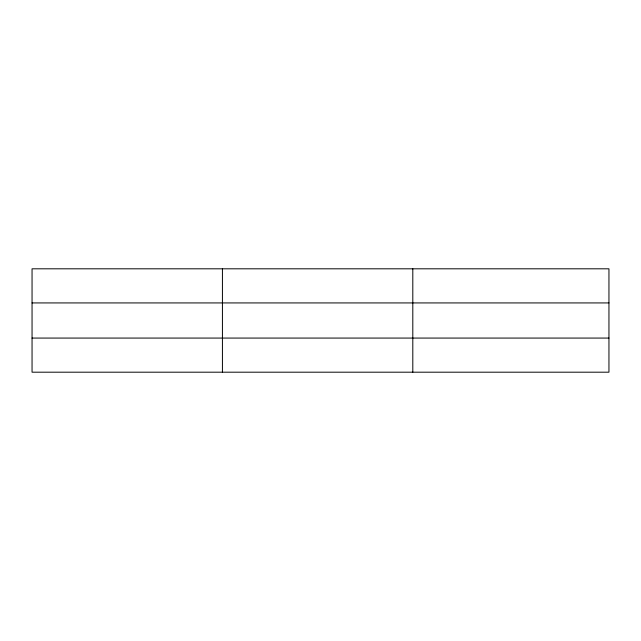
<?xml version="1.0" encoding="UTF-8"?>
<svg xmlns="http://www.w3.org/2000/svg" width="641" height="641" viewBox="0 0 641 641"><rect width="100%" height="100%" fill="white"/><g stroke="black" fill="none" stroke-linecap="round" stroke-linejoin="round"><path stroke-width="0.96" d="M222.427 268.811L222.427 372.189M412.804 268.811L412.804 372.189M608.95 302.929L608.95 268.811L32.05 268.811L32.05 372.189L608.95 372.189L608.95 302.929L32.05 302.929M32.05 338.071L608.95 338.071"/></g></svg>
